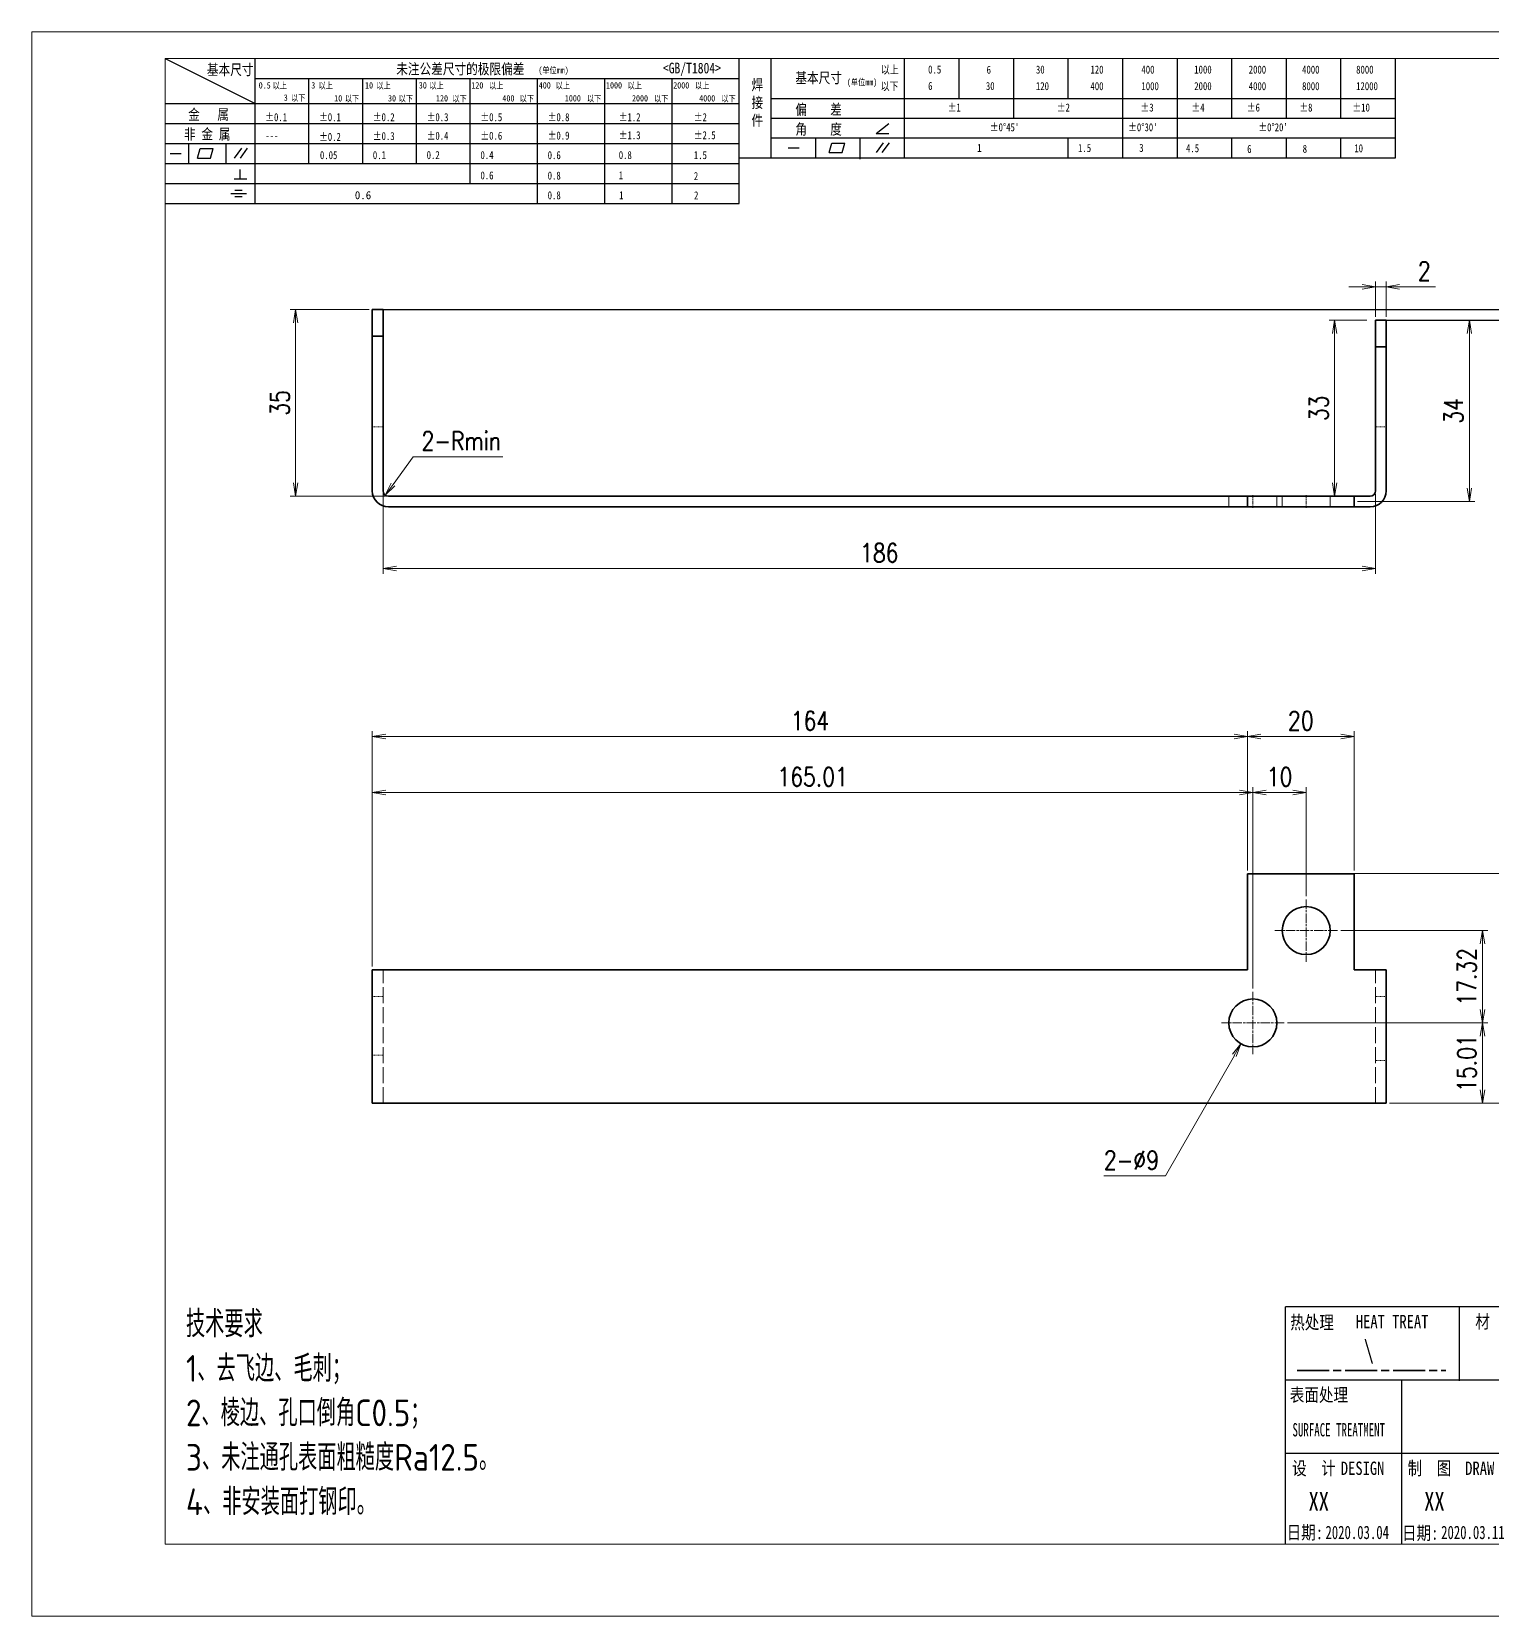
# Model space of a CAD drawing. Header units: inches. Extents: x 269 to 10986, y 1043 to 4337.
# Drawn here: x 1992.6 to 2266.3, y 1711.2 to 2008.2 of the extents above; entities that cross this region are included whole.
import ezdxf
from ezdxf.enums import TextEntityAlignment as Align

# ---------------------------------------------------------------- set-up
doc = ezdxf.new("R2010")
doc.units = ezdxf.units.IN
doc.header["$MEASUREMENT"] = 0
doc.linetypes.add('AM_ISO02W050x2', pattern=[3.75, 3, -0.75])
doc.linetypes.add('AM_ISO08W050x2', pattern=[9, 6, -0.75, 1.5, -0.75])
for name, color, linetype, lineweight in [('中心线', 2, 'AM_ISO08W050x2', 18), ('图框', 7, 'Continuous', 18), ('标注线', 3, 'Continuous', 18), ('热处理', 7, 'Continuous', 20), ('粗实线', 7, 'Continuous', 35), ('粗点划线', 6, 'AM_ISO08W050x2', 35), ('虚线', 1, 'AM_ISO02W050x2', 18)]:
    doc.layers.add(name, color=color, linetype=linetype, lineweight=lineweight)
doc.layers.add('图\\M+19E79\\M+195B6\\M+18E9A', color=7, linetype='Continuous')
doc.layers.add('打印', color=7, linetype='Continuous', lineweight=15, plot=False)
doc.layers.add('打印-禁用', color=7, linetype='Continuous', lineweight=15, plot=False)
doc.styles.add('DIM', font='romans.shx', dxfattribs={"width": 0.8, "bigfont": 'bigfont.shx'})
doc.styles.add('国标', font='simfang.ttf', dxfattribs={"width": 0.8})
doc.styles.add('机械长仿宋', font='gbenor.shx', dxfattribs={"height": 1, "bigfont": 'gbcbig.shx'})
doc.dimstyles.new('XR 1-1$0', dxfattribs={"dimtxt": 3.5, "dimasz": 2.5, "dimexe": 1, "dimexo": 0.625, "dimgap": 1.2, "dimtad": 1, "dimzin": 9, "dimdsep": 46, "dimtxsty": 'DIM', "dimblk": 'OPEN', "dimcen": 0, "dimclrd": 8, "dimclre": 8, "dimclrt": 2, "dimazin": 2, "dimtfac": 0.5, "dimtmove": 0, "dimatfit": 3, "dimldrblk": 'OPEN', "dimfxl": 0, "dimtolj": 2, "dimlwd": 18, "dimlwe": 18, "dimarcsym": 0})
doc.dimstyles.new('XR 1-1$3', dxfattribs={"dimtxt": 3.5, "dimasz": 2.5, "dimexe": 1, "dimexo": 0.625, "dimgap": 1.2, "dimtad": 1, "dimtoh": 1, "dimdsep": 46, "dimtxsty": 'DIM', "dimblk": 'OPEN', "dimcen": 0, "dimclrd": 8, "dimclre": 8, "dimclrt": 2, "dimazin": 2, "dimtfac": 0.5, "dimtofl": 0, "dimtmove": 0, "dimatfit": 3, "dimldrblk": 'OPEN', "dimfxl": 0, "dimtolj": 2, "dimlwd": 18, "dimlwe": 18, "dimarcsym": 0})
doc.dimstyles.new('XR 1-1$4', dxfattribs={"dimtxt": 3.5, "dimasz": 2.5, "dimexe": 1, "dimexo": 0.625, "dimgap": 1.2, "dimtad": 1, "dimtoh": 1, "dimdsep": 46, "dimtxsty": 'DIM', "dimblk": 'OPEN', "dimcen": 0, "dimclrd": 8, "dimclre": 8, "dimclrt": 2, "dimazin": 2, "dimtfac": 0.5, "dimtofl": 0, "dimtmove": 0, "dimatfit": 3, "dimldrblk": 'OPEN', "dimfxl": 0, "dimtolj": 2, "dimlwd": 18, "dimlwe": 18, "dimarcsym": 0})

# ---------------------------------------------------------------- blocks, each defined once
blk = doc.blocks.new('GZDEH零件A3图框V01版')
at = {"layer": '图\\M+19E79\\M+195B6\\M+18E9A', "color": 9}
for p, q in [((2882.49, -1554.46), (2899.37, -1562.92)), ((2899.37, -1581.67), (2899.37, -1554.46)), ((2990.09, -1581.67), (2990.09, -1554.46)), ((2996.09, -1573.08), (2996.09, -1554.46)), ((3021.09, -1561.98), (3021.09, -1554.46)), ((3031.31, -1561.98), (3031.31, -1554.46)), ((3041.53, -1561.98), (3041.53, -1554.46)), ((3051.75, -1561.98), (3051.75, -1554.46)), ((3061.98, -1561.98), (3061.98, -1554.46)), ((3072.2, -1561.98), (3072.2, -1554.46)), ((3082.42, -1561.98), (3082.42, -1554.46)), ((3092.64, -1561.98), (3092.64, -1554.46)), ((3102.86, -1561.98), (3102.86, -1554.46)), ((3113.09, -1573.08), (3113.09, -1554.46)), ((2899.37, -1558.24), (2990.09, -1558.24)), ((2909.45, -1574.17), (2909.45, -1558.24)), ((2919.53, -1574.17), (2919.53, -1558.24)), ((2929.61, -1574.17), (2929.61, -1558.24)), ((2939.69, -1577.92), (2939.69, -1558.24)), ((2952.29, -1581.67), (2952.29, -1558.24)), ((2964.89, -1581.67), (2964.89, -1558.24)), ((2977.49, -1581.67), (2977.49, -1558.24)), ((2996.09, -1561.98), (3113.09, -1561.98)), ((3021.09, -1573.08), (3021.09, -1561.98)), ((3041.53, -1565.68), (3041.53, -1561.98)), ((3061.98, -1573.08), (3061.98, -1561.98)), ((3072.2, -1573.08), (3072.2, -1561.98)), ((3082.42, -1565.68), (3082.42, -1561.98)), ((3092.64, -1565.68), (3092.64, -1561.98)), ((3102.86, -1565.68), (3102.86, -1561.98)), ((2882.49, -1562.92), (2990.09, -1562.92)), ((2882.49, -1566.67), (2990.09, -1566.67)), ((2996.09, -1565.68), (3113.09, -1565.68)), ((3015.75, -1568.51), (3018.15, -1566.66)), ((2882.49, -1570.42), (2990.09, -1570.42)), ((2886.92, -1574.12), (2886.92, -1570.42)), ((2893.91, -1574.12), (2893.91, -1570.42)), ((2996.09, -1569.38), (3113.09, -1569.38)), ((3004.42, -1573.08), (3004.42, -1569.38)), ((3006.97, -1572.12), (3007.45, -1570.33)), ((3007.45, -1570.33), (3009.86, -1570.33)), ((3009.39, -1572.12), (3009.86, -1570.33)), ((3012.75, -1573.08), (3012.75, -1569.38)), ((3015.75, -1568.51), (3018.15, -1568.51)), ((3015.81, -1572.12), (3017.15, -1570.26)), ((3016.89, -1572.12), (3018.23, -1570.26)), ((3051.75, -1573.08), (3051.75, -1569.38)), ((3082.42, -1573.08), (3082.42, -1569.48)), ((3092.64, -1573.08), (3092.64, -1569.38)), ((3102.86, -1573.08), (3102.86, -1569.38)), ((2883.43, -1572.27), (2885.49, -1572.27)), ((2888.59, -1573.16), (2889.07, -1571.37)), ((2888.59, -1573.16), (2891, -1573.16)), ((2889.07, -1571.37), (2891.48, -1571.37)), ((2891, -1573.16), (2891.48, -1571.37)), ((2895.52, -1573.16), (2896.85, -1571.3)), ((2896.6, -1573.16), (2897.94, -1571.3)), ((2990.09, -1573.08), (3113.09, -1573.08)), ((2999.26, -1571.23), (3001.32, -1571.23)), ((3006.97, -1572.12), (3009.39, -1572.12)), ((3012.75, -1573.33), (3012.75, -1573.08)), ((2882.49, -1574.17), (2990.09, -1574.17)), ((2895.42, -1577.05), (2897.81, -1577.05)), ((2896.58, -1577.05), (2896.58, -1575.28)), ((2882.49, -1577.92), (2990.09, -1577.92)), ((2894.79, -1579.77), (2897.77, -1579.77)), ((2895.57, -1579.17), (2896.92, -1579.17)), ((2882.49, -1581.67), (2990.09, -1581.67)), ((2895.57, -1580.37), (2896.93, -1580.37)), ((3272.49, -1788.46), (3092.49, -1788.46)), ((3124.99, -1788.46), (3124.99, -1802.35)), ((3181.99, -1802.21), (3092.49, -1802.21)), ((3114.17, -1802.21), (3114.17, -1815.96)), ((3181.99, -1815.96), (3092.49, -1815.96)), ((3114.17, -1815.96), (3114.17, -1832.96)), ((3114.17, -1815.96), (3114.17, -1832.96))]:
    blk.add_line(p, q, dxfattribs=at)
at = {"layer": '图\\M+19E79\\M+195B6\\M+18E9A', "color": 7}
blk.add_line((3272.49, -1788.46), (3092.49, -1788.46), dxfattribs=at)
at = {"layer": '图\\M+19E79\\M+195B6\\M+18E9A', "color": 9, "linetype": 'Continuous'}
blk.add_line((3092.49, -1832.96), (3092.49, -1788.46), dxfattribs=at)
at = {"layer": '图框', "linetype": 'Continuous'}
for p, q in [((2882.49, -1554.46), (2882.49, -1832.96)), ((3272.49, -1554.46), (2882.49, -1554.46)), ((2882.49, -1832.96), (3272.49, -1832.96))]:
    blk.add_line(p, q, dxfattribs=at)
at = {"layer": '打印-禁用', "linetype": 'Continuous'}
for p, q in [((2857.49, -1549.46), (2857.49, -1846.46)), ((3277.49, -1549.46), (2857.49, -1549.46)), ((2857.49, -1846.46), (3277.49, -1846.46))]:
    blk.add_line(p, q, dxfattribs=at)
at = {"layer": '图\\M+19E79\\M+195B6\\M+18E9A', "color": 9, "style": '国标'}
for s, height, width, p in [('基本尺寸', 2, 0.8, (2890.33, -1557.58)), ('未注公差尺寸的极限偏差', 2, 0.8, (2925.81, -1557.44)), ('<GB/T1804>', 2, 0.8, (2975.78, -1557.27)), ('以上', 1.5, 0.8, (3016.64, -1557.33)), ('0.5', 1.5, 0.8, (3025.49, -1557.3)), ('6', 1.5, 0.8, (3036.45, -1557.34)), ('30', 1.5, 0.8, (3045.69, -1557.31)), ('120', 1.5, 0.8, (3055.91, -1557.31)), ('400', 1.5, 0.8, (3065.46, -1557.31)), ('1000', 1.5, 0.8, (3075.36, -1557.31)), ('2000', 1.5, 0.8, (3085.57, -1557.31)), ('4000', 1.5, 0.8, (3095.57, -1557.31)), ('8000', 1.5, 0.8, (3105.7, -1557.31)), ('30', 1.2, 0.8, (2930.04, -1560.11)), ('基本尺寸', 2, 0.8, (3000.6, -1559.1)), ('以下', 1.5, 0.8, (3016.58, -1560.43)), ('6', 1.5, 0.8, (3025.49, -1560.38)), ('30', 1.5, 0.8, (3036.31, -1560.39)), ('120', 1.5, 0.8, (3045.69, -1560.41)), ('400', 1.5, 0.8, (3055.91, -1560.41)), ('1000', 1.5, 0.8, (3065.46, -1560.41)), ('2000', 1.5, 0.8, (3075.36, -1560.41)), ('4000', 1.5, 0.8, (3085.57, -1560.41)), ('8000', 1.5, 0.8, (3095.57, -1560.41)), ('12000', 1.5, 0.8, (3105.7, -1560.41)), ('金   属', 2, 0.8, (2886.82, -1565.98)), ('±0.1', 1.5, 0.8, (2901.27, -1566.23)), ('±0.1', 1.5, 0.8, (2911.35, -1566.23)), ('±0.2', 1.5, 0.8, (2921.43, -1566.23)), ('±0.3', 1.5, 0.8, (2931.51, -1566.23)), ('±0.5', 1.5, 0.8, (2941.59, -1566.23)), ('±0.8', 1.5, 0.8, (2954.19, -1566.23)), ('±1.2', 1.5, 0.8, (2967.51, -1566.23)), ('±2', 1.5, 0.8, (2981.58, -1566.23)), ('偏    差', 2, 0.8, (3000.6, -1565.04)), ('±1', 1.5, 0.8, (3029.16, -1564.42)), ('±2', 1.5, 0.8, (3049.61, -1564.42)), ('±3', 1.5, 0.8, (3065.3, -1564.42)), ('±4', 1.5, 0.8, (3074.85, -1564.42)), ('±6', 1.5, 0.8, (3085.22, -1564.42)), ('±8', 1.5, 0.8, (3095.06, -1564.42)), ('±10', 1.5, 0.8, (3105.02, -1564.42)), ('非 金 属', 2, 0.8, (2886.02, -1569.65)), ('±0.3', 1.5, 0.8, (2921.43, -1569.77)), ('±0.4', 1.5, 0.8, (2931.51, -1569.71)), ('±0.6', 1.5, 0.8, (2941.59, -1569.71)), ('±0.9', 1.5, 0.8, (2954.19, -1569.68)), ('±1.3', 1.5, 0.8, (2967.51, -1569.62)), ('±2.5', 1.5, 0.8, (2981.58, -1569.61)), ('角    度', 2, 0.8, (3000.6, -1568.74)), ("±0%%D45'", 1.5, 0.8, (3037.06, -1568.12)), ("±0%%D30'", 1.5, 0.8, (3062.98, -1568.12)), ("±0%%D20'", 1.5, 0.8, (3087.38, -1568.12)), ('---', 1.5, 0.8, (2901.27, -1569.65)), ('±0.2', 1.5, 0.8, (2911.35, -1569.92)), ('1', 1.5, 0.8, (3034.69, -1571.98)), ('1.5', 1.5, 0.8, (3053.59, -1572.01)), ('3', 1.5, 0.8, (3065.05, -1571.98)), ('4.5', 1.5, 0.8, (3073.82, -1572.05)), ('6', 1.5, 0.8, (3085.28, -1572.19)), ('8', 1.5, 0.8, (3095.68, -1572.15)), ('10', 1.5, 0.8, (3105.36, -1572.06)), ('0.1', 1.5, 0.8, (2921.43, -1573.34)), ('0.2', 1.5, 0.8, (2931.51, -1573.33)), ('0.4', 1.5, 0.8, (2941.59, -1573.33)), ('0.6', 1.5, 0.8, (2954.19, -1573.35)), ('0.8', 1.5, 0.8, (2967.51, -1573.33)), ('1.5', 1.5, 0.8, (2981.58, -1573.34)), ('0.6', 1.5, 0.8, (2941.59, -1577.14)), ('0.8', 1.5, 0.8, (2954.19, -1577.17)), ('1', 1.5, 0.8, (2967.51, -1577.12)), ('2', 1.5, 0.8, (2981.58, -1577.26)), ('0.8', 1.5, 0.8, (2954.19, -1580.87)), ('1', 1.5, 0.8, (2967.59, -1580.86)), ('2', 1.5, 0.8, (2981.62, -1580.89)), ('热处理', 2.5, 0.8, (3093.35, -1792.61)), ('材  质', 2.5, 0.8, (3128.04, -1792.46)), ('表面处理', 2.5, 0.8, (3093.27, -1806.21)), ('SURFACE TREATMENT', 2.5, 0.6, (3093.77, -1812.75)), (' DESIGN', 2.5, 0.8, (3101.47, -1819.96)), (' DRAW', 2.5, 0.8, (3124.78, -1819.96))]:
    blk.add_text(s, height=height, dxfattribs=dict(at, width=width)).set_placement(p)
at = {"layer": '图\\M+19E79\\M+195B6\\M+18E9A', "color": 9, "lineweight": 15, "style": '国标', "width": 0.8}
for s, p in [('(单位mm)', (2952.44, -1557.27)), ('0.5', (2900.03, -1560.11)), ('以上', (2902.64, -1560.16)), ('3', (2909.88, -1560.11)), ('以上', (2911.25, -1560.16)), ('10', (2919.96, -1560.11)), ('以上', (2922.09, -1560.16)), ('以上', (2932.02, -1560.16)), ('120', (2939.88, -1560.11)), ('以上', (2943.21, -1560.16)), ('400', (2952.52, -1560.11)), ('以上', (2955.68, -1560.16)), ('1000', (2965.12, -1560.11)), ('以上', (2969.16, -1560.16)), ('2000', (2977.72, -1560.11)), ('以上', (2981.8, -1560.16)), ('(单位mm)', (3010.27, -1559.51)), ('3', (2904.73, -1562.41)), ('以下', (2906.1, -1562.46)), ('10', (2914.19, -1562.54)), ('以下', (2916.18, -1562.59)), ('30', (2924.27, -1562.54)), ('以下', (2926.26, -1562.59)), ('120', (2933.26, -1562.54)), ('以下', (2936.34, -1562.59)), ('400', (2945.7, -1562.54)), ('以下', (2948.94, -1562.59)), ('1000', (2957.41, -1562.54)), ('以下', (2961.54, -1562.59)), ('2000', (2969.99, -1562.54)), ('以下', (2974.14, -1562.59)), ('4000', (2982.59, -1562.54)), ('以下', (2986.74, -1562.59))]:
    blk.add_text(s, height=1.2, dxfattribs=at).set_placement(p)
at = {"layer": '图\\M+19E79\\M+195B6\\M+18E9A', "color": 9, "lineweight": 13, "style": '国标'}
blk.add_text('0.6', height=1.5, dxfattribs=at).set_placement((2918.05, -1580.85))
at = {"layer": '图\\M+19E79\\M+195B6\\M+18E9A', "color": 9, "style": '国标', "width": 0.8}
for s, p in [('HEAT TREAT', (3112.45, -1792.46)), ('设  计', (3097.79, -1819.96)), ('制  图', (3119.43, -1819.96)), ('日期:', (3096.09, -1832)), ('日期:', (3117.71, -1832.1))]:
    blk.add_text(s, height=2.5, dxfattribs=at).set_placement(p, align=Align.CENTER)
at = {"layer": '图\\M+19E79\\M+195B6\\M+18E9A', "color": 9, "style": '国标'}
for s, insert, char_height, width, attachment_point in [('焊\\P接\\P件', (2992.39, -1558.41), 2, 3.1877, 1), ('0.05', (2911.51, -1573.37), 1.5, 5.1982, 7)]:
    blk.add_mtext(s, dxfattribs=dict(at, insert=insert, char_height=char_height, width=width, attachment_point=attachment_point))
blk = doc.blocks.new('DEH A3')
at = {"layer": '图框'}
blk.add_blockref('GZDEH零件A3图框V01版', (-2857.49, 1846.46), dxfattribs=at)
blk = doc.blocks.new('_Open')
at = {"color": 0, "linetype": 'ByBlock', "lineweight": -2}
for p, q in [((-1, 0.17), (0, 0)), ((-1, -0.17), (0, 0)), ((0, 0), (-1, 0))]:
    blk.add_line(p, q, dxfattribs=at)
blk = doc.blocks.new('*D632')
at = {"layer": 'Defpoints', "color": 0, "transparency": 16777216}
for p in [(2059.44, 1922.16), (2058.85, 1921.36)]:
    blk.add_point(p, dxfattribs=at)
at = {"layer": '标注线', "color": 8, "lineweight": 18, "transparency": 16777216}
for p, q in [((2064.09, 1928.58), (2060.32, 1923.38)), ((2080.89, 1928.58), (2064.09, 1928.58))]:
    blk.add_line(p, q, dxfattribs=at)
at = {"layer": '标注线', "color": 8, "lineweight": 18, "transparency": 16777216, "xscale": 2.5, "yscale": 2.5, "zscale": 2.5, "rotation": 234.0445218785506}
blk.add_blockref('_Open', (2058.85, 1921.36), dxfattribs=at)
at = {"layer": '标注线', "color": 2, "transparency": 16777216, "insert": (2073.09, 1931.53), "char_height": 3.5, "attachment_point": 5, "style": 'DIM'}
blk.add_mtext('\\A2;{\\Fromans,bigfont|c134;2-Rmin}', dxfattribs=at)
blk = doc.blocks.new('*D633')
at = {"layer": 'Defpoints', "color": 0, "transparency": 16777216}
for p in [(2042.07, 1956.16), (2056.44, 1956.16), (2059.44, 1921.16)]:
    blk.add_point(p, dxfattribs=at)
at = {"layer": '标注线', "color": 8, "lineweight": 18, "transparency": 16777216}
for p, q in [((2055.82, 1956.16), (2041.07, 1956.16)), ((2042.07, 1923.66), (2042.07, 1953.66)), ((2058.82, 1921.16), (2041.07, 1921.16))]:
    blk.add_line(p, q, dxfattribs=at)
at = {"layer": '标注线', "color": 8, "lineweight": 18, "transparency": 16777216, "xscale": 2.5, "yscale": 2.5, "zscale": 2.5}
for p, rotation in [((2042.07, 1956.16), 90), ((2042.07, 1921.16), 270)]:
    blk.add_blockref('_Open', p, dxfattribs=dict(at, rotation=rotation))
at = {"layer": '标注线', "color": 2, "transparency": 16777216, "insert": (2039.12, 1938.66), "char_height": 3.5, "attachment_point": 5, "rotation": 90, "style": 'DIM'}
blk.add_mtext('\\A2;35', dxfattribs=at)
blk = doc.blocks.new('*D634')
at = {"layer": 'Defpoints', "color": 0, "transparency": 16777216}
for p in [(2058.44, 1923.88), (2244.44, 1922.16), (2244.44, 1907.62)]:
    blk.add_point(p, dxfattribs=at)
at = {"layer": '标注线', "color": 8, "lineweight": 18, "transparency": 16777216}
for p, q in [((2058.44, 1923.26), (2058.44, 1906.62)), ((2244.44, 1921.54), (2244.44, 1906.62)), ((2060.94, 1907.62), (2241.94, 1907.62))]:
    blk.add_line(p, q, dxfattribs=at)
at = {"layer": '标注线', "color": 8, "lineweight": 18, "transparency": 16777216, "xscale": 2.5, "yscale": 2.5, "zscale": 2.5, "rotation": 180}
blk.add_blockref('_Open', (2058.44, 1907.62), dxfattribs=at)
at = {"layer": '标注线', "color": 8, "lineweight": 18, "transparency": 16777216, "xscale": 2.5, "yscale": 2.5, "zscale": 2.5}
blk.add_blockref('_Open', (2244.44, 1907.62), dxfattribs=at)
at = {"layer": '标注线', "color": 2, "transparency": 16777216, "insert": (2151.44, 1910.57), "char_height": 3.5, "attachment_point": 5, "style": 'DIM'}
blk.add_mtext('\\A2;186', dxfattribs=at)
blk = doc.blocks.new('*D635')
at = {"layer": 'Defpoints', "color": 0, "transparency": 16777216}
for p in [(2246.44, 1954.16), (2262.03, 1954.16), (2240.44, 1920.16)]:
    blk.add_point(p, dxfattribs=at)
at = {"layer": '标注线', "color": 8, "lineweight": 18, "transparency": 16777216}
for p, q in [((2247.07, 1954.16), (2263.03, 1954.16)), ((2262.03, 1922.66), (2262.03, 1951.66)), ((2241.07, 1920.16), (2263.03, 1920.16))]:
    blk.add_line(p, q, dxfattribs=at)
at = {"layer": '标注线', "color": 8, "lineweight": 18, "transparency": 16777216, "xscale": 2.5, "yscale": 2.5, "zscale": 2.5}
for p, rotation in [((2262.03, 1954.16), 90), ((2262.03, 1920.16), 270)]:
    blk.add_blockref('_Open', p, dxfattribs=dict(at, rotation=rotation))
at = {"layer": '标注线', "color": 2, "transparency": 16777216, "insert": (2259.08, 1937.16), "char_height": 3.5, "attachment_point": 5, "rotation": 90, "style": 'DIM'}
blk.add_mtext('\\A2;34', dxfattribs=at)
blk = doc.blocks.new('*D642')
at = {"layer": 'Defpoints', "color": 0, "transparency": 16777216}
for p in [(2246.44, 1960.41), (2244.44, 1954.16), (2246.44, 1954.16)]:
    blk.add_point(p, dxfattribs=at)
at = {"layer": '标注线', "color": 8, "lineweight": 18, "transparency": 16777216}
for p, q in [((2241.94, 1960.41), (2239.44, 1960.41)), ((2244.44, 1954.79), (2244.44, 1961.41)), ((2244.44, 1960.41), (2246.44, 1960.41)), ((2246.44, 1954.79), (2246.44, 1961.41)), ((2248.94, 1960.41), (2255.71, 1960.41))]:
    blk.add_line(p, q, dxfattribs=at)
at = {"layer": '标注线', "color": 8, "lineweight": 18, "transparency": 16777216, "xscale": 2.5, "yscale": 2.5, "zscale": 2.5}
blk.add_blockref('_Open', (2244.44, 1960.41), dxfattribs=at)
at = {"layer": '标注线', "color": 8, "lineweight": 18, "transparency": 16777216, "xscale": 2.5, "yscale": 2.5, "zscale": 2.5, "rotation": 180}
blk.add_blockref('_Open', (2246.44, 1960.41), dxfattribs=at)
at = {"layer": '标注线', "color": 2, "transparency": 16777216, "insert": (2253.57, 1963.36), "char_height": 3.5, "attachment_point": 5, "style": 'DIM'}
blk.add_mtext('\\A2;2', dxfattribs=at)
blk = doc.blocks.new('*D643')
at = {"layer": 'Defpoints', "color": 0, "transparency": 16777216}
for p in [(2221.45, 1865.63), (2056.44, 1832.43), (2221.45, 1828.29)]:
    blk.add_point(p, dxfattribs=at)
at = {"layer": '标注线', "color": 8, "lineweight": 18, "transparency": 16777216}
for p, q in [((2056.44, 1833.05), (2056.44, 1866.63)), ((2058.94, 1865.63), (2218.95, 1865.63)), ((2221.45, 1828.92), (2221.45, 1866.63))]:
    blk.add_line(p, q, dxfattribs=at)
at = {"layer": '标注线', "color": 8, "lineweight": 18, "transparency": 16777216, "xscale": 2.5, "yscale": 2.5, "zscale": 2.5, "rotation": 180}
blk.add_blockref('_Open', (2056.44, 1865.63), dxfattribs=at)
at = {"layer": '标注线', "color": 8, "lineweight": 18, "transparency": 16777216, "xscale": 2.5, "yscale": 2.5, "zscale": 2.5}
blk.add_blockref('_Open', (2221.45, 1865.63), dxfattribs=at)
at = {"layer": '标注线', "color": 2, "transparency": 16777216, "insert": (2138.95, 1868.58), "char_height": 3.5, "attachment_point": 5, "style": 'DIM'}
blk.add_mtext('\\A2;165.01', dxfattribs=at)
blk = doc.blocks.new('*D644')
at = {"layer": 'Defpoints', "color": 0, "transparency": 16777216}
for p in [(2231.45, 1865.63), (2231.45, 1845.61), (2221.45, 1828.29)]:
    blk.add_point(p, dxfattribs=at)
at = {"layer": '标注线', "color": 8, "lineweight": 18, "transparency": 16777216}
for p, q in [((2221.45, 1828.92), (2221.45, 1866.63)), ((2223.95, 1865.63), (2228.95, 1865.63)), ((2231.45, 1846.24), (2231.45, 1866.63))]:
    blk.add_line(p, q, dxfattribs=at)
at = {"layer": '标注线', "color": 8, "lineweight": 18, "transparency": 16777216, "xscale": 2.5, "yscale": 2.5, "zscale": 2.5, "rotation": 180}
blk.add_blockref('_Open', (2221.45, 1865.63), dxfattribs=at)
at = {"layer": '标注线', "color": 8, "lineweight": 18, "transparency": 16777216, "xscale": 2.5, "yscale": 2.5, "zscale": 2.5}
blk.add_blockref('_Open', (2231.45, 1865.63), dxfattribs=at)
at = {"layer": '标注线', "color": 2, "transparency": 16777216, "insert": (2226.45, 1868.58), "char_height": 3.5, "attachment_point": 5, "style": 'DIM'}
blk.add_mtext('\\A2;10', dxfattribs=at)
blk = doc.blocks.new('*D645')
at = {"layer": 'Defpoints', "color": 0, "transparency": 16777216}
for p in [(2227.3, 1822.44), (2264.51, 1822.44), (2246.44, 1807.43)]:
    blk.add_point(p, dxfattribs=at)
at = {"layer": '标注线', "color": 8, "lineweight": 18, "transparency": 16777216}
for p, q in [((2227.93, 1822.44), (2265.51, 1822.44)), ((2264.51, 1809.93), (2264.51, 1819.94)), ((2247.07, 1807.43), (2265.51, 1807.43))]:
    blk.add_line(p, q, dxfattribs=at)
at = {"layer": '标注线', "color": 8, "lineweight": 18, "transparency": 16777216, "xscale": 2.5, "yscale": 2.5, "zscale": 2.5}
for p, rotation in [((2264.51, 1822.44), 90), ((2264.51, 1807.43), 270)]:
    blk.add_blockref('_Open', p, dxfattribs=dict(at, rotation=rotation))
at = {"layer": '标注线', "color": 2, "transparency": 16777216, "insert": (2261.56, 1814.93), "char_height": 3.5, "attachment_point": 5, "rotation": 90, "style": 'DIM'}
blk.add_mtext('\\A2;15.01', dxfattribs=at)
blk = doc.blocks.new('*D646')
at = {"layer": 'Defpoints', "color": 0, "transparency": 16777216}
for p in [(2237.3, 1839.76), (2264.51, 1839.76), (2227.3, 1822.44)]:
    blk.add_point(p, dxfattribs=at)
at = {"layer": '标注线', "color": 8, "lineweight": 18, "transparency": 16777216}
for p, q in [((2237.93, 1839.76), (2265.51, 1839.76)), ((2264.51, 1824.94), (2264.51, 1837.26)), ((2227.93, 1822.44), (2265.51, 1822.44))]:
    blk.add_line(p, q, dxfattribs=at)
at = {"layer": '标注线', "color": 8, "lineweight": 18, "transparency": 16777216, "xscale": 2.5, "yscale": 2.5, "zscale": 2.5}
for p, rotation in [((2264.51, 1839.76), 90), ((2264.51, 1822.44), 270)]:
    blk.add_blockref('_Open', p, dxfattribs=dict(at, rotation=rotation))
at = {"layer": '标注线', "color": 2, "transparency": 16777216, "insert": (2261.56, 1831.1), "char_height": 3.5, "attachment_point": 5, "rotation": 90, "style": 'DIM'}
blk.add_mtext('\\A2;17.32', dxfattribs=at)
blk = doc.blocks.new('*D647')
at = {"layer": 'Defpoints', "color": 0, "transparency": 16777216}
for p in [(2220.44, 1876.15), (2220.44, 1850.43), (2056.44, 1837.89)]:
    blk.add_point(p, dxfattribs=at)
at = {"layer": '标注线', "color": 8, "lineweight": 18, "transparency": 16777216}
for p, q in [((2056.44, 1838.51), (2056.44, 1877.15)), ((2220.44, 1851.05), (2220.44, 1877.15)), ((2058.94, 1876.15), (2217.94, 1876.15))]:
    blk.add_line(p, q, dxfattribs=at)
at = {"layer": '标注线', "color": 8, "lineweight": 18, "transparency": 16777216, "xscale": 2.5, "yscale": 2.5, "zscale": 2.5, "rotation": 180}
blk.add_blockref('_Open', (2056.44, 1876.15), dxfattribs=at)
at = {"layer": '标注线', "color": 8, "lineweight": 18, "transparency": 16777216, "xscale": 2.5, "yscale": 2.5, "zscale": 2.5}
blk.add_blockref('_Open', (2220.44, 1876.15), dxfattribs=at)
at = {"layer": '标注线', "color": 2, "transparency": 16777216, "insert": (2138.44, 1879.1), "char_height": 3.5, "attachment_point": 5, "style": 'DIM'}
blk.add_mtext('\\A2;164', dxfattribs=at)
blk = doc.blocks.new('*D648')
at = {"layer": 'Defpoints', "color": 0, "transparency": 16777216}
for p in [(2240.44, 1876.15), (2220.44, 1850.43), (2240.44, 1850.43)]:
    blk.add_point(p, dxfattribs=at)
at = {"layer": '标注线', "color": 8, "lineweight": 18, "transparency": 16777216}
for p, q in [((2220.44, 1851.05), (2220.44, 1877.15)), ((2240.44, 1851.05), (2240.44, 1877.15)), ((2222.94, 1876.15), (2237.94, 1876.15))]:
    blk.add_line(p, q, dxfattribs=at)
at = {"layer": '标注线', "color": 8, "lineweight": 18, "transparency": 16777216, "xscale": 2.5, "yscale": 2.5, "zscale": 2.5, "rotation": 180}
blk.add_blockref('_Open', (2220.44, 1876.15), dxfattribs=at)
at = {"layer": '标注线', "color": 8, "lineweight": 18, "transparency": 16777216, "xscale": 2.5, "yscale": 2.5, "zscale": 2.5}
blk.add_blockref('_Open', (2240.44, 1876.15), dxfattribs=at)
at = {"layer": '标注线', "color": 2, "transparency": 16777216, "insert": (2230.44, 1879.1), "char_height": 3.5, "attachment_point": 5, "style": 'DIM'}
blk.add_mtext('\\A2;20', dxfattribs=at)
blk = doc.blocks.new('*D649')
at = {"layer": 'Defpoints', "color": 0, "transparency": 16777216}
for p in [(2223.68, 1826.35), (2219.22, 1818.53)]:
    blk.add_point(p, dxfattribs=at)
at = {"layer": '标注线', "color": 8, "lineweight": 18, "transparency": 16777216}
for p, q in [((2205.11, 1793.79), (2217.99, 1816.36)), ((2193.51, 1793.79), (2205.11, 1793.79))]:
    blk.add_line(p, q, dxfattribs=at)
at = {"layer": '标注线', "color": 8, "lineweight": 18, "transparency": 16777216, "xscale": 2.5, "yscale": 2.5, "zscale": 2.5, "rotation": 60.29590662158792}
blk.add_blockref('_Open', (2219.22, 1818.53), dxfattribs=at)
at = {"layer": '标注线', "color": 2, "transparency": 16777216, "insert": (2198.71, 1796.74), "char_height": 3.5, "attachment_point": 5, "style": 'DIM'}
blk.add_mtext('\\A2;2-%%c9', dxfattribs=at)
blk = doc.blocks.new('*D650')
at = {"layer": 'Defpoints', "color": 0, "transparency": 16777216}
for p in [(2238.88, 1850.43), (2275.66, 1850.43), (2253.31, 1807.43)]:
    blk.add_point(p, dxfattribs=at)
at = {"layer": '标注线', "color": 8, "lineweight": 18, "transparency": 16777216}
for p, q in [((2239.51, 1850.43), (2276.66, 1850.43)), ((2275.66, 1809.93), (2275.66, 1847.93)), ((2253.94, 1807.43), (2276.66, 1807.43))]:
    blk.add_line(p, q, dxfattribs=at)
at = {"layer": '标注线', "color": 8, "lineweight": 18, "transparency": 16777216, "xscale": 2.5, "yscale": 2.5, "zscale": 2.5}
for p, rotation in [((2275.66, 1850.43), 90), ((2275.66, 1807.43), 270)]:
    blk.add_blockref('_Open', p, dxfattribs=dict(at, rotation=rotation))
at = {"layer": '标注线', "color": 2, "transparency": 16777216, "insert": (2272.71, 1828.93), "char_height": 3.5, "attachment_point": 5, "rotation": 90, "style": 'DIM'}
blk.add_mtext('\\A2;43', dxfattribs=at)
blk = doc.blocks.new('*D1254')
at = {"color": 8, "lineweight": 18, "transparency": 16777216}
for p, q in [((2242.82, 1954.16), (2235.78, 1954.16)), ((2236.78, 1923.66), (2236.78, 1951.66)), ((2242.82, 1921.16), (2235.78, 1921.16))]:
    blk.add_line(p, q, dxfattribs=at)
at = {"layer": 'Defpoints', "color": 0, "transparency": 16777216}
for p in [(2236.78, 1954.16), (2243.44, 1954.16), (2243.44, 1921.16)]:
    blk.add_point(p, dxfattribs=at)
at = {"color": 8, "lineweight": 18, "transparency": 16777216, "xscale": 2.5, "yscale": 2.5, "zscale": 2.5}
for p, rotation in [((2236.78, 1954.16), 90), ((2236.78, 1921.16), 270)]:
    blk.add_blockref('_Open', p, dxfattribs=dict(at, rotation=rotation))
at = {"color": 2, "transparency": 16777216, "insert": (2233.83, 1937.66), "char_height": 3.5, "attachment_point": 5, "rotation": 90, "style": 'DIM'}
blk.add_mtext('\\A2;33', dxfattribs=at)

msp = doc.modelspace()

# ---------------------------------------------------------------- linework, layer by layer
for p, q in [((2058.44, 1956.165), (2349.179, 1956.165)), ((2246.44, 1954.165), (2349.179, 1954.165))]:
    msp.add_line(p, q)
at = {"layer": '中心线', "ltscale": 0.060016}
for p, q in [((2221.454, 1921.365), (2221.454, 1918.964)), ((2231.454, 1921.365), (2231.454, 1918.964))]:
    msp.add_line(p, q, dxfattribs=at)
at = {"layer": '中心线', "ltscale": 0.292499}
msp.add_line((2231.454, 1845.612), (2231.454, 1833.912), dxfattribs=at)
at = {"layer": '中心线', "ltscale": 0.2925}
for p, q in [((2237.304, 1839.762), (2225.604, 1839.762)), ((2221.454, 1828.291), (2221.454, 1816.591)), ((2227.304, 1822.441), (2215.604, 1822.441))]:
    msp.add_line(p, q, dxfattribs=at)
at = {"layer": '打印'}
msp.add_lwpolyline([(1992.603, 2008.236), (2412.603, 2008.236), (2412.603, 1711.236), (1992.603, 1711.236)], close=True, dxfattribs=at)
at = {"layer": '粗实线', "ltscale": 0.125}
for p, q in [((2056.44, 1951.165), (2056.44, 1956.165)), ((2058.44, 1951.165), (2058.44, 1956.165)), ((2244.44, 1954.165), (2244.44, 1949.165)), ((2246.44, 1954.165), (2246.44, 1949.165))]:
    msp.add_line(p, q, dxfattribs=at)
at = {"layer": '粗实线', "ltscale": 0.05}
for p, q in [((2058.44, 1956.165), (2056.44, 1956.165)), ((2246.44, 1954.165), (2244.44, 1954.165)), ((2058.44, 1951.165), (2056.44, 1951.165)), ((2246.44, 1949.165), (2244.44, 1949.165)), ((2220.44, 1921.165), (2220.44, 1919.165)), ((2240.44, 1921.165), (2240.44, 1919.165))]:
    msp.add_line(p, q, dxfattribs=at)
at = {"layer": '粗实线'}
for p, q in [((2056.44, 1922.165), (2056.44, 1951.165)), ((2058.44, 1922.165), (2058.44, 1951.165)), ((2244.44, 1949.165), (2244.44, 1922.165)), ((2246.44, 1949.165), (2246.44, 1922.165)), ((2059.44, 1921.165), (2220.44, 1921.165)), ((2220.44, 1919.165), (2059.44, 1919.165)), ((2056.44, 1807.427), (2056.44, 1832.427)), ((2220.44, 1832.427), (2059.44, 1832.427)), ((2246.44, 1807.427), (2246.44, 1832.427)), ((2243.44, 1807.427), (2059.44, 1807.427))]:
    msp.add_line(p, q, dxfattribs=at)
at = {"layer": '粗实线', "ltscale": 0.5}
for p, q in [((2220.44, 1921.165), (2240.44, 1921.165)), ((2220.44, 1919.165), (2240.44, 1919.165)), ((2220.44, 1850.427), (2240.44, 1850.427))]:
    msp.add_line(p, q, dxfattribs=at)
at = {"layer": '粗实线', "ltscale": 0.075}
for p, q in [((2240.44, 1921.165), (2243.44, 1921.165)), ((2243.44, 1919.165), (2240.44, 1919.165)), ((2059.44, 1832.427), (2056.44, 1832.427)), ((2243.44, 1832.427), (2240.44, 1832.427)), ((2246.44, 1832.427), (2243.44, 1832.427)), ((2059.44, 1807.427), (2056.44, 1807.427)), ((2246.44, 1807.427), (2243.44, 1807.427))]:
    msp.add_line(p, q, dxfattribs=at)
at = {"layer": '粗实线', "ltscale": 0.45}
for p, q in [((2220.44, 1832.427), (2220.44, 1850.427)), ((2240.44, 1850.427), (2240.44, 1832.427))]:
    msp.add_line(p, q, dxfattribs=at)
at = {"layer": '粗实线'}
for centre in [(2231.454, 1839.762), (2221.454, 1822.441)]:
    msp.add_circle(centre, 4.5, dxfattribs=at)
for centre, radius, start, end in [((2059.44, 1922.165), 3, 180, 270), ((2059.44, 1922.165), 1, 180, 270), ((2243.44, 1922.165), 1, 270, 0), ((2243.44, 1922.165), 3, 270, 0)]:
    msp.add_arc(centre, radius, start, end, dxfattribs=at)
at = {"layer": '粗点划线', "linetype": 'AM_ISO08W050x2'}
msp.add_line((2229.778, 1757.308), (2257.639, 1757.308), dxfattribs=at)
at = {"layer": '虚线', "ltscale": 0.05}
for p, q in [((2058.44, 1934.165), (2056.44, 1934.165)), ((2246.44, 1934.165), (2244.44, 1934.165)), ((2216.954, 1921.165), (2216.954, 1919.165)), ((2225.954, 1921.165), (2225.954, 1919.165)), ((2226.954, 1921.165), (2226.954, 1919.165)), ((2235.954, 1921.165), (2235.954, 1919.165)), ((2058.44, 1827.427), (2056.44, 1827.427)), ((2246.44, 1827.427), (2244.44, 1827.427)), ((2058.44, 1816.427), (2056.44, 1816.427)), ((2246.44, 1815.427), (2244.44, 1815.427))]:
    msp.add_line(p, q, dxfattribs=at)
at = {"layer": '虚线'}
for p, q in [((2058.44, 1807.427), (2058.44, 1832.427)), ((2244.44, 1807.427), (2244.44, 1832.427))]:
    msp.add_line(p, q, dxfattribs=at)

# ---------------------------------------------------------------- block references
at = {"layer": '图框'}
msp.add_blockref('DEH A3', (1992.603, 1711.236), dxfattribs=at)

# ---------------------------------------------------------------- texts
at = {"layer": '图\\M+19E79\\M+195B6\\M+18E9A', "color": 3, "style": '国标'}
for s, height, width, p in [('XX', 3.5, 0.8, (2231.901, 1731.053)), ('XX', 3.5, 0.8, (2253.581, 1731.053)), ('2020.03.04', 2.5, 0.7, (2235.066, 1725.716)), ('2020.03.11', 2.5, 0.7, (2256.746, 1725.716))]:
    msp.add_text(s, height=height, dxfattribs=dict(at, width=width)).set_placement(p)
at = {"layer": '标注线', "color": 2, "insert": (2021.516, 1730.167), "char_height": 5, "width": 114.82461, "attachment_point": 7, "style": '机械长仿宋'}
msp.add_mtext('\\A2;技术要求\\P1、去飞边、毛刺；\\P2、棱边、孔口倒角C0.5；\\P3、未注通孔表面粗糙度Ra12.5。\\P4、非安装面打钢印。', dxfattribs=at)
at = {"layer": '热处理', "color": 3, "style": '国标', "width": 0.8}
msp.add_text('\\', height=3.5, dxfattribs=at).set_placement((2243.183, 1759.433), align=Align.CENTER)

# ---------------------------------------------------------------- dimensions: what is measured, and where the dimension line sits
dim = msp.add_linear_dim(base=(2236.784, 1954.165), p1=(2243.44, 1921.165), p2=(2243.44, 1954.165), angle=90, dimstyle='XR 1-1$0', override={"dimarcsym": 1})
dim.commit()
dim.dimension.update_dxf_attribs({"geometry": '*D1254', "text_midpoint": (2233.834, 1937.665)})
at = {"layer": '标注线'}
for base, p1, p2, picture, middle in [((2246.44, 1960.411), (2244.44, 1954.165), (2246.44, 1954.165), '*D642', (2253.574, 1963.361)), ((2244.44, 1907.621), (2058.44, 1923.883), (2244.44, 1922.165), '*D634', (2151.44, 1910.571)), ((2220.44, 1876.155), (2056.44, 1837.887), (2220.44, 1850.427), '*D647', (2138.44, 1879.105)), ((2221.454, 1865.631), (2056.44, 1832.427), (2221.454, 1828.291), '*D643', (2138.947, 1868.581))]:
    dim = msp.add_linear_dim(base=base, p1=p1, p2=p2, dimstyle='XR 1-1$0', dxfattribs=at)
    dim.commit()
    dim.dimension.update_dxf_attribs({"geometry": picture, "text_midpoint": middle})
for base, p1, p2, picture, middle in [((2042.068, 1956.165), (2059.44, 1921.165), (2056.44, 1956.165), '*D633', (2039.118, 1938.665)), ((2262.034, 1954.165), (2240.44, 1920.165), (2246.44, 1954.165), '*D635', (2259.084, 1937.165)), ((2275.661, 1850.427), (2253.311, 1807.427), (2238.881, 1850.427), '*D650', (2272.711, 1828.927)), ((2264.511, 1822.441), (2246.44, 1807.427), (2227.304, 1822.441), '*D645', (2261.561, 1814.934))]:
    dim = msp.add_linear_dim(base=base, p1=p1, p2=p2, angle=90, dimstyle='XR 1-1$0', dxfattribs=at)
    dim.commit()
    dim.dimension.update_dxf_attribs({"geometry": picture, "text_midpoint": middle})
dim = msp.add_radius_dim(center=(2059.44, 1922.165), mpoint=(2058.853, 1921.355), text='{\\Fromans,bigfont|c134;2-Rmin}', dimstyle='XR 1-1$4', override={"dimtmove": 1}, dxfattribs=at)
dim.commit()
dim.dimension.update_dxf_attribs({"geometry": '*D632', "text_midpoint": (2064.092, 1928.579), "dimtype": 164})
for base, p1, p2, picture, middle in [((2240.44, 1876.155), (2220.44, 1850.427), (2240.44, 1850.427), '*D648', (2230.44, 1879.105)), ((2231.454, 1865.631), (2221.454, 1828.291), (2231.454, 1845.612), '*D644', (2226.454, 1868.581))]:
    dim = msp.add_linear_dim(base=base, p1=p1, p2=p2, dimstyle='XR 1-1$0', override={"dimtmove": 1}, dxfattribs=at)
    dim.commit()
    dim.dimension.update_dxf_attribs({"geometry": picture, "text_midpoint": middle})
dim = msp.add_linear_dim(base=(2264.511, 1839.762), p1=(2227.304, 1822.441), p2=(2237.304, 1839.762), angle=90, dimstyle='XR 1-1$0', override={"dimtmove": 1}, dxfattribs=at)
dim.commit()
dim.dimension.update_dxf_attribs({"geometry": '*D646', "text_midpoint": (2261.561, 1831.102)})
dim = msp.add_diameter_dim_2p(p1=(2223.684, 1826.35), p2=(2219.224, 1818.533), dimstyle='XR 1-1$3', override={"dimpost": '2-%%c<>'}, dxfattribs=at)
dim.commit()
dim.dimension.update_dxf_attribs({"geometry": '*D649', "text_midpoint": (2198.708, 1793.789), "dimtype": 163})

doc.saveas('drawing.dxf')
